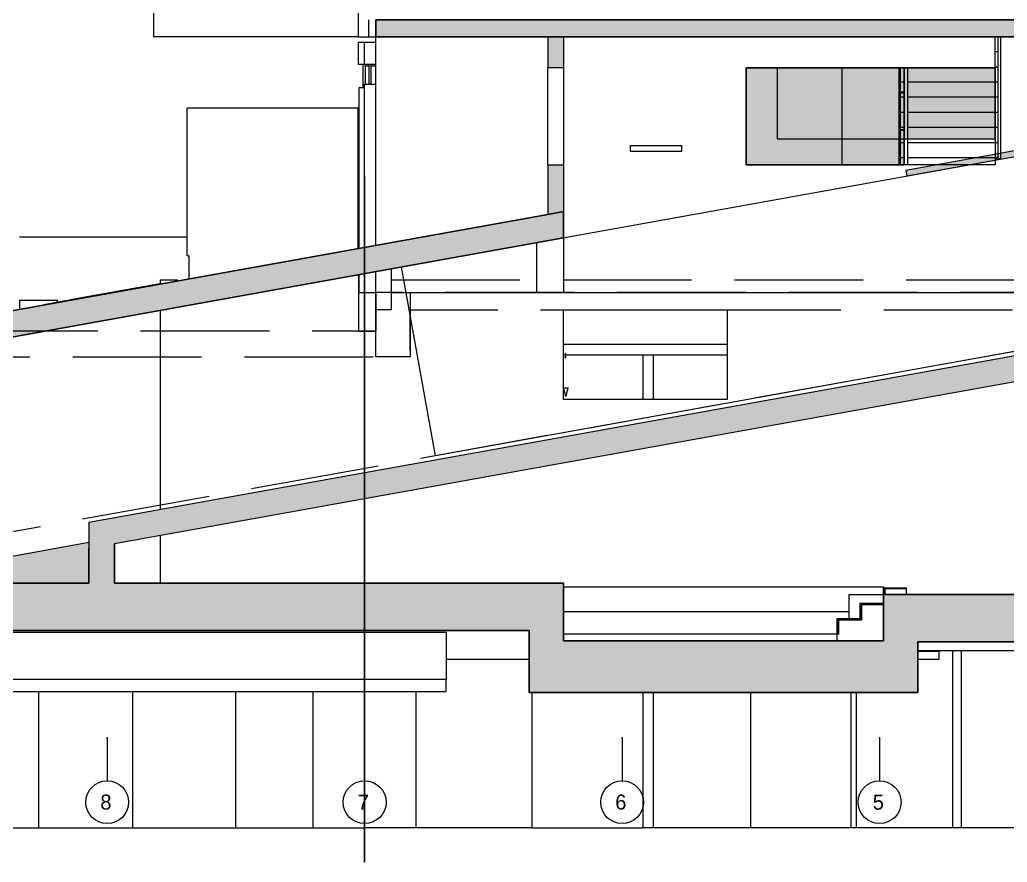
# Model space of a CAD drawing. Header units: metres. Extents: x -35.7 to 3.2, y -7 to 21.9.
# Drawn here: x -19.02 to -7.51, y -6.95 to 2.87 of the extents above; entities that cross this region are included whole.
import ezdxf

# ---------------------------------------------------------------- set-up
doc = ezdxf.new("R2010")
doc.units = ezdxf.units.M
doc.header["$MEASUREMENT"] = 0
for name, pattern in [('Baufluchtlinie', [0.013, 0.008, -0.005]), ('Raster', [0.004, 0.002, -0.001, 0, -0.001]), ('Strichlinie eng', [0.002, 0.0015, -0.0005]), ('Verdeckt', [0.002, 0.0015, -0.0005])]:
    doc.linetypes.add(name, pattern=pattern)
for name, color, linetype in [('B_Schnitt B Garagenrampe RB_1_000 Achsraster', 7, 'Continuous'), ('B_Schnitt B Garagenrampe RB_1_110 Wand Aussen', 7, 'Continuous'), ('B_Schnitt B Garagenrampe RB_1_111 Wand Aussen - Bohrpfahlwand 80', 7, 'Continuous'), ('B_Schnitt B Garagenrampe RB_1_120 Wand Innen tragend', 7, 'Continuous'), ('B_Schnitt B Garagenrampe RB_1_140 Brüstung', 7, 'Continuous'), ('B_Schnitt B Garagenrampe RB_1_210 Decke', 7, 'Continuous'), ('B_Schnitt B Garagenrampe RB_1_250 Träger Unterzug', 7, 'Continuous'), ('B_Schnitt B Garagenrampe RB_1_260 Fundament', 7, 'Continuous'), ('B_Schnitt B Garagenrampe RB_1_270 Deckendurchbruchsymbol', 7, 'Continuous'), ('B_Schnitt B Garagenrampe RB_1_410 Treppe', 7, 'Continuous'), ('B_Schnitt B Garagenrampe RB_1_420 Rampe', 7, 'Continuous'), ('B_Schnitt B Garagenrampe RB_1_950 Polierplan Bemaßung', 7, 'Continuous'), ('B_Schnitt B Garagenrampe RB_1_Neubau_840 Baulinien', 7, 'Continuous'), ('B_Schnitt B Garagenrampe RB_1_Neubau_950 Polierplan Bemaßung', 7, 'Continuous')]:
    doc.layers.add(name, color=color, linetype=linetype)
doc.styles.add('ERSTELLTER_STIL_1', font='')
doc.styles.get('ERSTELLTER_STIL_1').set_extended_font_data('Eurostile')

msp = doc.modelspace()

# ---------------------------------------------------------------- hatches: boundary and pattern name
at = {"layer": 'B_Schnitt B Garagenrampe RB_1_110 Wand Aussen', "linetype": 'Continuous', "lineweight": 0, "true_color": 0x000000}
for points in [[(-12.865, 2.67), (-12.865, 2.31), (-12.685, 2.31), (-12.685, 2.67)], [(-8.715, 2.31), (-10.555, 2.31), (-10.555, 1.18), (-8.715, 1.18)], [(-7.655, 2.31), (-10.195, 2.31), (-10.195, 1.48), (-7.655, 1.48)], [(-7.287, 1.3), (-7.299, 1.364), (-8.693, 1.113), (-8.681, 1.049)], [(-12.865, 0.601), (-12.685, 0.634), (-12.685, 1.18), (-12.865, 1.18)]]:
    msp.add_hatch(color=18, dxfattribs=at).paths.add_polyline_path(points)
at = {"layer": 'B_Schnitt B Garagenrampe RB_1_210 Decke', "linetype": 'Continuous', "lineweight": 0, "true_color": 0x000000}
msp.add_hatch(color=18, dxfattribs=at).paths.add_polyline_path([(-14.87, 2.67), (-0.13, 2.67), (-0.13, 2.87), (-14.87, 2.87)])
at = {"layer": 'B_Schnitt B Garagenrampe RB_1_260 Fundament', "linetype": 'Continuous', "lineweight": 0, "true_color": 0x000000}
for points in [[(-18.215, -3.697), (-18.215, -3.224), (-20.533, -3.642), (-20.533, -3.697)], [(-30.917, -4.247), (-12.685, -4.247), (-12.685, -3.697), (-30.915, -3.697)], [(-8.955, -3.83), (-8.955, -4.37), (-8.555, -4.37), (-8.555, -4.38), (-3.193, -4.38), (-3.193, -4.35), (-1.993, -4.35), (-1.993, -4.38), (-0.6, -4.38), (-0.6, -3.83)], [(-12.685, -4.37), (-12.685, -4.247), (-13.085, -4.247), (-13.085, -4.37)], [(-8.555, -4.37), (-13.085, -4.37), (-13.085, -4.97), (-8.555, -4.97)]]:
    msp.add_hatch(color=18, dxfattribs=at).paths.add_polyline_path(points)
at = {"layer": 'B_Schnitt B Garagenrampe RB_1_420 Rampe', "linetype": 'Continuous', "lineweight": 0, "true_color": 0x000000}
for points in [[(-12.685, 0.634), (-20.427, -0.76), (-20.4, -1.06), (-12.685, 0.329)], [(-18.215, -2.99), (-18.215, -3.294), (-6.224, -1.136), (-6.277, -0.841), (-8.77, -1.289)], [(-17.915, -3.24), (-18.215, -3.294), (-18.215, -3.697), (-17.915, -3.697)]]:
    msp.add_hatch(color=18, dxfattribs=at).paths.add_polyline_path(points)

# ---------------------------------------------------------------- linework, layer by layer
at = {"layer": 'B_Schnitt B Garagenrampe RB_1_000 Achsraster', "color": 5, "linetype": 'Raster', "lineweight": 0, "ltscale": 1000}
for p, q in [((-18, -5.5), (-18, -6)), ((-15, -5.5), (-15, -6)), ((-12, -5.5), (-12, -6)), ((-9, -5.5), (-9, -6))]:
    msp.add_line(p, q, dxfattribs=at)
at = {"layer": 'B_Schnitt B Garagenrampe RB_1_000 Achsraster', "color": 5, "linetype": 'Continuous', "lineweight": 0, "ltscale": 1000}
for centre in [(-18, -6.25), (-15, -6.25), (-12, -6.25), (-9, -6.25)]:
    msp.add_circle(centre, 0.25, dxfattribs=at)
at = {"layer": 'B_Schnitt B Garagenrampe RB_1_000 Achsraster', "color": 5, "linetype": 'Raster', "lineweight": 0, "ltscale": 1000}
for p in [(-18, -5.5), (-18, -5.5), (-15, -5.5), (-15, -5.5), (-12, -5.5), (-12, -5.5), (-9, -5.5), (-9, -5.5)]:
    msp.add_point(p, dxfattribs=at)
at = {"layer": 'B_Schnitt B Garagenrampe RB_1_110 Wand Aussen', "color": 7, "linetype": 'Continuous', "lineweight": 18, "ltscale": 1000}
for p, q in [((-14.95, 2.67), (-14.87, 2.67)), ((-14.87, 0.24), (-14.87, 2.67)), ((-12.865, 2.67), (-12.865, 2.31)), ((-12.685, 2.67), (-12.685, 2.31)), ((-7.655, 2.31), (-7.655, 2.67)), ((-7.59, 2.67), (-7.59, 1.248)), ((-12.685, 2.31), (-12.865, 2.31)), ((-12.865, 1.18), (-12.865, 0.601)), ((-12.865, 1.18), (-12.685, 1.18)), ((-12.685, 1.18), (-12.685, 0.634)), ((-7.59, 1.248), (-7.655, 1.248)), ((-19.02, 0.34), (-17.07, 0.34)), ((-15.075, 0.34), (-15.07, 0.34)), ((-15.07, 0.34), (-15.07, 0.204)), ((-15.07, 0.204), (-15.07, 0.34)), ((-12.995, -0.31), (-12.995, 0.273)), ((-12.685, 0.329), (-12.685, -0.31)), ((-15.07, -0.101), (-15.07, -0.76)), ((-14.87, -0.31), (-14.87, -0.065)), ((-14.69, -0.032), (-14.69, -0.31)), ((-17.363, -0.203), (-18.213, -0.356)), ((-17.363, -0.203), (-17.363, -0.208)), ((-14.69, -0.31), (-14.87, -0.31)), ((-14.87, -0.51), (-14.87, -0.31)), ((-14.69, -0.31), (-14.69, -0.51)), ((-14.69, -0.31), (-12.995, -0.31)), ((-12.685, -0.31), (-6.225, -0.31)), ((-19.018, -0.506), (-19.018, -0.4)), ((-19.018, -0.4), (-18.582, -0.4)), ((-18.213, -0.356), (-18.74, -0.451)), ((-18.74, -0.451), (-18.74, -0.456)), ((-18.582, -0.4), (-18.582, -0.423)), ((-18.213, -0.361), (-18.213, -0.356)), ((-17.382, -0.517), (-17.382, -0.76)), ((-14.69, -0.51), (-14.87, -0.51)), ((-12.658, -1.04), (-12.685, -1.04)), ((-10.775, -1.04), (-12.655, -1.04))]:
    msp.add_line(p, q, dxfattribs=at)
at = {"layer": 'B_Schnitt B Garagenrampe RB_1_110 Wand Aussen', "color": 7, "linetype": 'Continuous', "lineweight": 13, "ltscale": 1000}
for p, q in [((-15.07, 2.35), (-15.07, 2.61)), ((-15.07, 2.61), (-15, 2.61)), ((-15, 2.35), (-15, 2.61)), ((-15, 2.61), (-14.87, 2.61)), ((-15.065, 2.35), (-15.07, 2.35)), ((-15.018, 2.35), (-15.065, 2.35)), ((-15, 2.35), (-15.018, 2.35)), ((-15.018, 2.08), (-15.018, 2.35)), ((-14.995, 2.35), (-15, 2.35)), ((-14.948, 2.35), (-14.995, 2.35)), ((-14.992, 2.12), (-14.992, 2.35)), ((-14.948, 2.33), (-14.992, 2.33)), ((-14.923, 2.35), (-14.948, 2.35)), ((-14.948, 2.12), (-14.948, 2.35)), ((-14.875, 2.35), (-14.923, 2.35)), ((-14.923, 2.12), (-14.923, 2.35)), ((-14.875, 2.33), (-14.923, 2.33)), ((-14.87, 2.35), (-14.875, 2.35)), ((-14.87, 2.33), (-14.875, 2.33)), ((-15.07, 2.075), (-15.065, 2.075)), ((-15.07, 2.075), (-15.065, 2.075)), ((-15.065, 2.075), (-15.065, 2.08)), ((-15.065, 2.08), (-15, 2.08)), ((-15.065, 0.205), (-15.065, 2.075)), ((-15, 2.08), (-15, 2.12)), ((-15, 2.12), (-14.875, 2.12)), ((-15, 0.217), (-15, 2.08)), ((-14.875, 2.16), (-14.87, 2.16)), ((-14.875, 2.12), (-14.87, 2.12)), ((-15.065, -0.31), (-15.065, -0.1)), ((-15, -0.31), (-15, -0.088)), ((-15.065, -0.31), (-15, -0.31)), ((-15, -0.31), (-14.875, -0.31)), ((-14.875, -0.31), (-14.87, -0.31))]:
    msp.add_line(p, q, dxfattribs=at)
at = {"layer": 'B_Schnitt B Garagenrampe RB_1_110 Wand Aussen', "color": 16, "linetype": 'Continuous', "lineweight": 13, "ltscale": 1000, "true_color": 0x7e0000}
for p, q in [((-12.865, 1.18), (-12.865, 2.31)), ((-12.685, 2.31), (-12.685, 1.18)), ((-10.555, 2.31), (-7.655, 2.31)), ((-10.555, 1.18), (-10.555, 2.31)), ((-7.655, 2.31), (-7.655, 1.18)), ((-7.655, 1.18), (-10.555, 1.18))]:
    msp.add_line(p, q, dxfattribs=at)
at = {"layer": 'B_Schnitt B Garagenrampe RB_1_110 Wand Aussen', "color": 70, "linetype": 'Continuous', "lineweight": 13, "ltscale": 1000, "true_color": 0x73ff00, "flags": 128}
for points in [[(-8.715, 2.31), (-10.555, 2.31), (-10.555, 1.18), (-8.715, 1.18)], [(-7.655, 2.31), (-10.195, 2.31), (-10.195, 1.48), (-7.655, 1.48)], [(-7.287, 1.3), (-7.299, 1.364), (-8.693, 1.113), (-8.681, 1.049)]]:
    msp.add_lwpolyline(points, close=True, dxfattribs=at)
at = {"layer": 'B_Schnitt B Garagenrampe RB_1_111 Wand Aussen - Bohrpfahlwand 80', "color": 7, "linetype": 'Continuous', "lineweight": 18, "ltscale": 1000}
for p, q in [((-11.758, -1.04), (-11.758, -1.555)), ((-11.64, -1.04), (-11.64, -1.555)), ((-8.15, -4.48), (-8.15, -6.55)), ((-8.049, -4.48), (-8.049, -6.55)), ((-18.8, -4.96), (-18.8, -6.55)), ((-17.7, -6.55), (-17.7, -4.96)), ((-16.5, -6.55), (-16.5, -4.96)), ((-15.6, -6.55), (-15.6, -4.96)), ((-14.4, -6.55), (-14.4, -4.96)), ((-14.4, -6.55), (-14.4, -4.96)), ((-14.4, -6.55), (-14.4, -4.96)), ((-13.05, -6.55), (-13.05, -4.97)), ((-11.758, -4.97), (-11.758, -6.55)), ((-11.64, -4.97), (-11.64, -6.55)), ((-10.5, -6.55), (-10.5, -4.97)), ((-9.33, -6.55), (-9.33, -4.97)), ((-9.268, -6.55), (-9.268, -4.97)), ((-19.799, -6.55), (-18.8, -6.55)), ((-18.8, -6.55), (-17.7, -6.55)), ((-17.7, -6.55), (-16.5, -6.55)), ((-16.5, -6.55), (-15.6, -6.55)), ((-15.6, -6.55), (-14.999, -6.55)), ((-14.868, -6.55), (-14.999, -6.55)), ((-14.4, -6.55), (-14.868, -6.55)), ((-13.05, -6.55), (-14.4, -6.55)), ((-13.05, -6.55), (-11.758, -6.55)), ((-11.745, -6.55), (-11.758, -6.55)), ((-11.7, -6.55), (-11.745, -6.55)), ((-11.655, -6.55), (-11.7, -6.55)), ((-11.64, -6.55), (-11.655, -6.55)), ((-10.5, -6.55), (-11.64, -6.55)), ((-9.33, -6.55), (-10.5, -6.55)), ((-9.3, -6.55), (-9.33, -6.55)), ((-9.268, -6.55), (-9.3, -6.55)), ((-8.15, -6.55), (-9.268, -6.55)), ((-8.145, -6.55), (-8.15, -6.55)), ((-8.1, -6.55), (-8.145, -6.55)), ((-8.055, -6.55), (-8.1, -6.55)), ((-8.049, -6.55), (-8.055, -6.55)), ((-6.904, -6.55), (-8.049, -6.55))]:
    msp.add_line(p, q, dxfattribs=at)
at = {"layer": 'B_Schnitt B Garagenrampe RB_1_120 Wand Innen tragend', "color": 7, "linetype": 'Continuous', "lineweight": 18, "ltscale": 1000}
for p, q in [((-9.435, 1.18), (-9.435, 2.31)), ((-8.775, 2.31), (-8.775, 1.18)), ((-14.47, -0.51), (-14.47, -0.76)), ((-14.47, -0.76), (-14.47, -0.85)), ((-14.47, -0.85), (-14.47, -1.06)), ((-17.382, -1.06), (-17.382, -2.84)), ((-14.69, -1.06), (-14.87, -1.06)), ((-14.47, -1.06), (-14.69, -1.06)), ((-17.382, -3.144), (-17.382, -3.697)), ((-9.355, -4.03), (-12.685, -4.03))]:
    msp.add_line(p, q, dxfattribs=at)
at = {"layer": 'B_Schnitt B Garagenrampe RB_1_120 Wand Innen tragend', "color": 7, "linetype": 'Continuous', "lineweight": 13, "ltscale": 1000}
msp.add_line((-8.765, 1.9), (-8.775, 1.9), dxfattribs=at)
at = {"layer": 'B_Schnitt B Garagenrampe RB_1_120 Wand Innen tragend', "color": 16, "linetype": 'Continuous', "lineweight": 13, "ltscale": 1000, "true_color": 0x7e0000}
for p, q in [((-12.685, -1.555), (-12.685, -0.51)), ((-10.775, -0.51), (-10.775, -1.555)), ((-10.775, -1.555), (-12.685, -1.555))]:
    msp.add_line(p, q, dxfattribs=at)
at = {"layer": 'B_Schnitt B Garagenrampe RB_1_140 Brüstung', "color": 7, "linetype": 'Continuous', "lineweight": 18, "ltscale": 1000}
for p, q in [((-15.07, 2.67), (-15.07, 5.55)), ((-17.46, 4.026), (-17.46, 2.67)), ((-15.97, 2.67), (-17.46, 2.67)), ((-15.07, 2.67), (-15.97, 2.67)), ((-15.075, 1.84), (-17.07, 1.84)), ((-17.07, 0.119), (-17.07, 1.84)), ((-15.075, 0.203), (-15.075, 1.84)), ((-17.07, 0.119), (-17.05, 0.122)), ((-17.05, 0.122), (-17.05, -0.152))]:
    msp.add_line(p, q, dxfattribs=at)
at = {"layer": 'B_Schnitt B Garagenrampe RB_1_210 Decke', "color": 7, "linetype": 'Continuous', "lineweight": 13, "ltscale": 1000}
for p, q in [((-14.95, 2.67), (-14.95, 2.87)), ((-15.07, 2.67), (-14.95, 2.67)), ((-14.47, -0.31), (-14.47, -0.51)), ((-12.995, -0.31), (-12.685, -0.31)), ((-12.685, -0.51), (-10.775, -0.51))]:
    msp.add_line(p, q, dxfattribs=at)
at = {"layer": 'B_Schnitt B Garagenrampe RB_1_210 Decke', "color": 7, "linetype": 'Continuous', "lineweight": 25, "ltscale": 1000}
for p, q in [((-14.87, 2.87), (-14.87, 2.67)), ((-12.865, 2.67), (-14.87, 2.67)), ((-12.685, 2.67), (-12.865, 2.67)), ((-3.11, 2.67), (-12.685, 2.67))]:
    msp.add_line(p, q, dxfattribs=at)
at = {"layer": 'B_Schnitt B Garagenrampe RB_1_210 Decke', "color": 8, "linetype": 'Continuous', "lineweight": 13, "ltscale": 1000}
for p, q in [((-17.382, -0.76), (-17.382, -1.06)), ((-15.07, -0.76), (-14.87, -0.76)), ((-14.87, -1.06), (-14.87, -0.76))]:
    msp.add_line(p, q, dxfattribs=at)
at = {"layer": 'B_Schnitt B Garagenrampe RB_1_210 Decke', "color": 7, "linetype": 'Continuous', "lineweight": 25, "ltscale": 1000, "flags": 128}
msp.add_lwpolyline([(-6.225, 2.87), (-14.78, 2.87), (-14.87, 2.87)], dxfattribs=at)
at = {"layer": 'B_Schnitt B Garagenrampe RB_1_210 Decke', "color": 7, "linetype": 'Verdeckt', "lineweight": 13, "ltscale": 1000, "flags": 128}
msp.add_lwpolyline([(-14.69, -0.16), (-3.11, -0.16)], dxfattribs=at)
msp.add_lwpolyline([(-20.4, -1.06), (-14.47, -1.06), (-14.47, -0.51), (-6.225, -0.51), (-6.225, -0.56), (-3.11, -0.56), (-3.11, -0.735), (-0.08, -0.735), (-0.08, -0.435), (-2.93, -0.435), (-2.93, -0.36), (-6.045, -0.36), (-6.045, -0.31), (-14.87, -0.31), (-14.87, -0.76), (-20.4, -0.76)], close=True, dxfattribs=at)
at = {"layer": 'B_Schnitt B Garagenrampe RB_1_250 Träger Unterzug', "color": 7, "linetype": 'Continuous', "lineweight": 13, "ltscale": 1000}
for p, q in [((-14.87, -0.76), (-14.87, -0.51)), ((-12.685, -0.91), (-10.775, -0.91)), ((-14.69, -1.06), (-14.87, -1.06))]:
    msp.add_line(p, q, dxfattribs=at)
at = {"layer": 'B_Schnitt B Garagenrampe RB_1_260 Fundament', "color": 7, "linetype": 'Continuous', "lineweight": 13, "ltscale": 1000}
for p, q in [((-18.215, -3.224), (-20.533, -3.642)), ((-9.355, -3.83), (-8.955, -3.83)), ((-9.355, -4.11), (-9.355, -3.83)), ((-9.495, -4.29), (-12.685, -4.29)), ((-8.555, -4.48), (-6.225, -4.48))]:
    msp.add_line(p, q, dxfattribs=at)
at = {"layer": 'B_Schnitt B Garagenrampe RB_1_260 Fundament', "color": 7, "linetype": 'Continuous', "lineweight": 25, "ltscale": 1000}
for p, q in [((-18.215, -3.697), (-20.533, -3.697)), ((-12.685, -3.697), (-17.915, -3.697)), ((-12.685, -3.697), (-12.685, -4.247)), ((-8.955, -3.83), (-8.955, -4.37)), ((-6.225, -3.83), (-8.955, -3.83)), ((-13.085, -4.247), (-30.917, -4.247)), ((-13.085, -4.247), (-13.085, -4.37)), ((-12.685, -4.247), (-12.685, -4.37)), ((-13.085, -4.37), (-13.085, -4.97)), ((-8.955, -4.37), (-12.685, -4.37)), ((-3.193, -4.38), (-8.555, -4.38)), ((-8.555, -4.38), (-8.555, -4.97)), ((-8.555, -4.97), (-13.085, -4.97))]:
    msp.add_line(p, q, dxfattribs=at)
at = {"layer": 'B_Schnitt B Garagenrampe RB_1_260 Fundament', "color": 7, "linetype": 'Continuous', "lineweight": 18, "ltscale": 1000}
for p, q in [((-12.685, -3.74), (-8.955, -3.74)), ((-8.955, -3.74), (-8.955, -3.75)), ((-9.355, -3.83), (-8.955, -3.83)), ((-9.355, -4.11), (-9.355, -3.83)), ((-9.355, -4.125), (-9.355, -4.12)), ((-22.05, -4.27), (-14.05, -4.27)), ((-14.05, -4.27), (-14.05, -4.82)), ((-8.305, -4.48), (-8.305, -4.492)), ((-14.05, -4.583), (-13.085, -4.583)), ((-8.305, -4.492), (-8.555, -4.492)), ((-8.555, -4.584), (-8.305, -4.584)), ((-8.305, -4.584), (-8.305, -4.492)), ((-14.05, -4.82), (-22.05, -4.82)), ((-14.05, -4.96), (-14.05, -4.82)), ((-22.05, -4.96), (-14.05, -4.96))]:
    msp.add_line(p, q, dxfattribs=at)
at = {"layer": 'B_Schnitt B Garagenrampe RB_1_270 Deckendurchbruchsymbol', "color": 7, "linetype": 'Continuous', "lineweight": 13, "ltscale": 1000}
for p, q in [((-11.904, 1.405), (-11.304, 1.405)), ((-11.904, 1.34), (-11.904, 1.405)), ((-11.304, 1.34), (-11.304, 1.405)), ((-11.904, 1.34), (-11.304, 1.34)), ((-17.38, -0.16), (-17.18, -0.16)), ((-17.38, -0.206), (-17.38, -0.16)), ((-17.18, -0.175), (-17.18, -0.16))]:
    msp.add_line(p, q, dxfattribs=at)
at = {"layer": 'B_Schnitt B Garagenrampe RB_1_410 Treppe', "color": 7, "linetype": 'Continuous', "lineweight": 13, "ltscale": 1000}
for p, q in [((-7.62, 1.248), (-7.62, 2.67)), ((-8.715, 2.31), (-8.715, 1.18)), ((-8.675, 2.31), (-8.675, 1.18)), ((-8.77, 2.038), (-8.77, 2.039)), ((-8.77, 2.039), (-8.77, 2.039)), ((-8.765, 2.039), (-8.77, 2.039)), ((-8.77, 2.037), (-8.77, 2.038)), ((-8.77, 2.035), (-8.77, 2.037)), ((-8.77, 2.033), (-8.77, 2.035)), ((-8.77, 2.03), (-8.77, 2.033)), ((-8.77, 2.027), (-8.77, 2.03)), ((-8.77, 2.024), (-8.77, 2.027)), ((-8.77, 2.021), (-8.77, 2.024)), ((-8.77, 2.018), (-8.77, 2.021)), ((-8.77, 2.015), (-8.77, 2.018)), ((-8.77, 2.013), (-8.77, 2.015)), ((-8.77, 2.01), (-8.77, 2.013)), ((-8.77, 2.008), (-8.77, 2.01)), ((-8.77, 2.006), (-8.77, 2.008)), ((-8.77, 2.005), (-8.77, 2.006)), ((-8.77, 2.004), (-8.77, 2.005)), ((-8.77, 2.004), (-8.77, 2.004)), ((-8.765, 2.004), (-8.77, 2.004)), ((-8.765, 2.038), (-8.765, 2.039)), ((-8.765, 2.039), (-8.765, 2.039)), ((-8.765, 2.037), (-8.765, 2.038)), ((-8.765, 2.035), (-8.765, 2.037)), ((-8.765, 2.033), (-8.765, 2.035)), ((-8.765, 2.03), (-8.765, 2.033)), ((-8.765, 2.027), (-8.765, 2.03)), ((-8.765, 2.024), (-8.765, 2.027)), ((-8.725, 2.026), (-8.765, 2.026)), ((-8.765, 2.021), (-8.765, 2.024)), ((-8.765, 2.018), (-8.765, 2.021)), ((-8.765, 2.015), (-8.765, 2.018)), ((-8.725, 2.016), (-8.765, 2.016)), ((-8.765, 2.013), (-8.765, 2.015)), ((-8.765, 2.01), (-8.765, 2.013)), ((-8.765, 2.008), (-8.765, 2.01)), ((-8.765, 2.006), (-8.765, 2.008)), ((-8.765, 2.005), (-8.765, 2.006)), ((-8.765, 2.004), (-8.765, 2.005)), ((-8.765, 2.004), (-8.765, 2.004)), ((-8.721, 2.027), (-8.725, 2.026)), ((-8.719, 2.017), (-8.725, 2.016)), ((-8.716, 2.028), (-8.721, 2.027)), ((-8.715, 2.018), (-8.719, 2.017)), ((-8.715, 2.029), (-8.716, 2.028)), ((-8.77, 1.6), (-8.77, 1.601)), ((-8.77, 1.601), (-8.77, 1.601)), ((-8.765, 1.601), (-8.77, 1.601)), ((-8.77, 1.599), (-8.77, 1.6)), ((-8.77, 1.597), (-8.77, 1.599)), ((-8.77, 1.595), (-8.77, 1.597)), ((-8.77, 1.592), (-8.77, 1.595)), ((-8.77, 1.589), (-8.77, 1.592)), ((-8.77, 1.586), (-8.77, 1.589)), ((-8.77, 1.583), (-8.77, 1.586)), ((-8.77, 1.58), (-8.77, 1.583)), ((-8.77, 1.577), (-8.77, 1.58)), ((-8.77, 1.575), (-8.77, 1.577)), ((-8.77, 1.572), (-8.77, 1.575)), ((-8.77, 1.57), (-8.77, 1.572)), ((-8.77, 1.568), (-8.77, 1.57)), ((-8.77, 1.567), (-8.77, 1.568)), ((-8.77, 1.566), (-8.77, 1.567)), ((-8.77, 1.566), (-8.77, 1.566)), ((-8.765, 1.566), (-8.77, 1.566)), ((-8.765, 1.6), (-8.765, 1.601)), ((-8.765, 1.601), (-8.765, 1.601)), ((-8.765, 1.599), (-8.765, 1.6)), ((-8.765, 1.597), (-8.765, 1.599)), ((-8.765, 1.595), (-8.765, 1.597)), ((-8.765, 1.592), (-8.765, 1.595)), ((-8.765, 1.589), (-8.765, 1.592)), ((-8.765, 1.586), (-8.765, 1.589)), ((-8.725, 1.588), (-8.765, 1.588)), ((-8.765, 1.583), (-8.765, 1.586)), ((-8.765, 1.58), (-8.765, 1.583)), ((-8.765, 1.577), (-8.765, 1.58)), ((-8.725, 1.578), (-8.765, 1.578)), ((-8.765, 1.575), (-8.765, 1.577)), ((-8.765, 1.572), (-8.765, 1.575)), ((-8.765, 1.57), (-8.765, 1.572)), ((-8.765, 1.568), (-8.765, 1.57)), ((-8.765, 1.567), (-8.765, 1.568)), ((-8.765, 1.566), (-8.765, 1.567)), ((-8.765, 1.566), (-8.765, 1.566)), ((-8.721, 1.589), (-8.725, 1.588)), ((-8.719, 1.579), (-8.725, 1.578)), ((-8.716, 1.59), (-8.721, 1.589)), ((-8.715, 1.58), (-8.719, 1.579)), ((-8.715, 1.591), (-8.716, 1.59))]:
    msp.add_line(p, q, dxfattribs=at)
at = {"layer": 'B_Schnitt B Garagenrampe RB_1_410 Treppe', "color": 7, "linetype": 'Continuous', "lineweight": 18, "ltscale": 1000}
for p, q in [((-7.655, 2.5), (-7.62, 2.5)), ((-8.755, 2.147), (-8.755, 2.31)), ((-7.655, 2.323), (-7.62, 2.323)), ((-8.755, 2.147), (-8.715, 2.147)), ((-8.755, 2.137), (-8.755, 2.147)), ((-8.755, 2.026), (-8.755, 2.137)), ((-8.675, 2.147), (-7.62, 2.147)), ((-8.755, 1.97), (-8.755, 2.016)), ((-8.755, 1.97), (-8.715, 1.97)), ((-8.755, 1.96), (-8.755, 1.97)), ((-8.755, 1.793), (-8.755, 1.96)), ((-8.675, 1.97), (-7.62, 1.97)), ((-8.755, 1.793), (-8.715, 1.793)), ((-8.755, 1.783), (-8.755, 1.793)), ((-8.755, 1.617), (-8.755, 1.783)), ((-8.675, 1.793), (-7.62, 1.793)), ((-8.755, 1.617), (-8.715, 1.617)), ((-8.755, 1.607), (-8.755, 1.617)), ((-8.675, 1.617), (-7.62, 1.617)), ((-8.755, 1.588), (-8.755, 1.607)), ((-8.755, 1.44), (-8.755, 1.578)), ((-8.755, 1.44), (-8.715, 1.44)), ((-8.755, 1.43), (-8.755, 1.44)), ((-8.755, 1.263), (-8.755, 1.43)), ((-8.675, 1.44), (-7.62, 1.44)), ((-8.755, 1.263), (-8.715, 1.263)), ((-8.755, 1.253), (-8.755, 1.263)), ((-8.755, 1.18), (-8.755, 1.253)), ((-8.675, 1.263), (-7.62, 1.263)), ((-8.955, -3.75), (-8.685, -3.75)), ((-8.955, -3.76), (-8.955, -3.75)), ((-8.955, -3.83), (-8.955, -3.76)), ((-8.945, -3.76), (-8.945, -3.83)), ((-8.945, -3.76), (-8.685, -3.76)), ((-8.685, -3.765), (-8.94, -3.765)), ((-8.94, -3.765), (-8.94, -3.83)), ((-8.685, -3.76), (-8.685, -3.75)), ((-8.685, -3.83), (-8.685, -3.765)), ((-9.225, -3.93), (-8.955, -3.93)), ((-9.225, -3.94), (-9.225, -3.93)), ((-9.225, -4.11), (-9.225, -3.94)), ((-9.215, -3.94), (-9.215, -4.11)), ((-9.215, -3.94), (-8.955, -3.94)), ((-9.21, -3.945), (-8.955, -3.945)), ((-9.21, -3.945), (-9.21, -4.125)), ((-9.495, -4.11), (-9.225, -4.11)), ((-9.495, -4.12), (-9.495, -4.11)), ((-9.495, -4.29), (-9.495, -4.12)), ((-9.485, -4.12), (-9.485, -4.29)), ((-9.485, -4.12), (-9.215, -4.12)), ((-9.48, -4.125), (-9.21, -4.125)), ((-9.48, -4.125), (-9.48, -4.29)), ((-9.215, -4.12), (-9.215, -4.11)), ((-9.485, -4.29), (-9.495, -4.29)), ((-9.495, -4.37), (-9.495, -4.29)), ((-9.48, -4.29), (-9.485, -4.29))]:
    msp.add_line(p, q, dxfattribs=at)
at = {"layer": 'B_Schnitt B Garagenrampe RB_1_420 Rampe', "color": 7, "linetype": 'Continuous', "lineweight": 25, "ltscale": 1000}
for p, q in [((-12.865, 0.601), (-20.427, -0.76)), ((-12.685, 0.634), (-12.865, 0.601)), ((-12.685, 0.634), (-12.685, 0.329)), ((-12.685, 0.329), (-20.4, -1.06)), ((-18.215, -3.294), (-18.215, -3.697)), ((-17.915, -3.24), (-17.915, -3.697))]:
    msp.add_line(p, q, dxfattribs=at)
at = {"layer": 'B_Schnitt B Garagenrampe RB_1_420 Rampe', "color": 7, "linetype": 'Continuous', "lineweight": 18, "ltscale": 1000}
for p, q in [((-6.277, -0.841), (-18.215, -2.99)), ((-6.225, -1.136), (-17.915, -3.24)), ((-18.215, -2.99), (-18.215, -3.224)), ((-18.215, -3.224), (-18.215, -3.294))]:
    msp.add_line(p, q, dxfattribs=at)
at = {"layer": 'B_Schnitt B Garagenrampe RB_1_950 Polierplan Bemaßung', "color": 7, "linetype": 'Continuous', "lineweight": 13, "ltscale": 1000}
for p, q in [((-12.658, -1.02), (-12.658, -1.02)), ((-12.655, -1.02), (-12.658, -1.02)), ((-12.658, -1.04), (-12.658, -1.02)), ((-12.655, -1.02), (-12.658, -1.02)), ((-12.655, -1.02), (-12.655, -1.02)), ((-12.655, -1.04), (-12.655, -1.02)), ((-12.658, -1.04), (-12.658, -1.04)), ((-12.658, -1.04), (-12.658, -1.04)), ((-12.655, -1.04), (-12.658, -1.04)), ((-12.655, -1.04), (-12.658, -1.04)), ((-12.658, -1.053), (-12.658, -1.052)), ((-12.658, -1.052), (-12.658, -1.052)), ((-12.658, -1.052), (-12.658, -1.052)), ((-12.655, -1.052), (-12.658, -1.052)), ((-12.658, -1.054), (-12.658, -1.053)), ((-12.658, -1.053), (-12.658, -1.053)), ((-12.658, -1.055), (-12.658, -1.054)), ((-12.658, -1.056), (-12.658, -1.055)), ((-12.658, -1.057), (-12.658, -1.056)), ((-12.658, -1.058), (-12.658, -1.057)), ((-12.658, -1.06), (-12.658, -1.058)), ((-12.658, -1.062), (-12.658, -1.06)), ((-12.658, -1.063), (-12.658, -1.062)), ((-12.658, -1.065), (-12.658, -1.063)), ((-12.658, -1.066), (-12.658, -1.065)), ((-12.658, -1.067), (-12.658, -1.066)), ((-12.658, -1.069), (-12.658, -1.067)), ((-12.658, -1.07), (-12.658, -1.069)), ((-12.658, -1.071), (-12.658, -1.07)), ((-12.658, -1.072), (-12.658, -1.071)), ((-12.658, -1.071), (-12.658, -1.071)), ((-12.658, -1.073), (-12.658, -1.072)), ((-12.658, -1.072), (-12.658, -1.072)), ((-12.655, -1.072), (-12.658, -1.072)), ((-12.658, -1.074), (-12.658, -1.073)), ((-12.658, -1.075), (-12.658, -1.074)), ((-12.658, -1.075), (-12.658, -1.075)), ((-12.655, -1.075), (-12.658, -1.075)), ((-12.655, -1.04), (-12.655, -1.04)), ((-12.655, -1.04), (-12.655, -1.04)), ((-12.655, -1.053), (-12.655, -1.052)), ((-12.655, -1.052), (-12.655, -1.052)), ((-12.655, -1.052), (-12.655, -1.052)), ((-12.655, -1.054), (-12.655, -1.053)), ((-12.655, -1.053), (-12.655, -1.053)), ((-12.655, -1.055), (-12.655, -1.054)), ((-12.655, -1.056), (-12.655, -1.055)), ((-12.655, -1.057), (-12.655, -1.056)), ((-12.655, -1.058), (-12.655, -1.057)), ((-12.655, -1.06), (-12.655, -1.058)), ((-12.655, -1.062), (-12.655, -1.06)), ((-12.655, -1.063), (-12.655, -1.062)), ((-12.655, -1.065), (-12.655, -1.063)), ((-12.655, -1.066), (-12.655, -1.065)), ((-12.655, -1.067), (-12.655, -1.066)), ((-12.655, -1.069), (-12.655, -1.067)), ((-12.655, -1.07), (-12.655, -1.069)), ((-12.655, -1.071), (-12.655, -1.07)), ((-12.655, -1.072), (-12.655, -1.071)), ((-12.655, -1.071), (-12.655, -1.071)), ((-12.655, -1.073), (-12.655, -1.072)), ((-12.655, -1.072), (-12.655, -1.072)), ((-12.655, -1.074), (-12.655, -1.073)), ((-12.655, -1.075), (-12.655, -1.074)), ((-12.655, -1.075), (-12.655, -1.075)), ((-12.683, -1.42), (-12.679, -1.42)), ((-12.66, -1.503), (-12.683, -1.42)), ((-12.679, -1.42), (-12.669, -1.42)), ((-12.669, -1.42), (-12.655, -1.42)), ((-12.655, -1.42), (-12.641, -1.42)), ((-12.65, -1.503), (-12.627, -1.42)), ((-12.641, -1.42), (-12.631, -1.42)), ((-12.631, -1.42), (-12.627, -1.42)), ((-12.66, -1.503), (-12.659, -1.503)), ((-12.655, -1.52), (-12.66, -1.503)), ((-12.659, -1.503), (-12.657, -1.503)), ((-12.657, -1.503), (-12.655, -1.503)), ((-12.655, -1.503), (-12.653, -1.503)), ((-12.655, -1.52), (-12.65, -1.503)), ((-12.653, -1.503), (-12.651, -1.503)), ((-12.651, -1.503), (-12.65, -1.503))]:
    msp.add_line(p, q, dxfattribs=at)
at = {"layer": 'B_Schnitt B Garagenrampe RB_1_950 Polierplan Bemaßung', "color": 200, "linetype": 'Continuous', "lineweight": 13, "ltscale": 1000, "true_color": 0xd600ff, "flags": 128}
msp.add_lwpolyline([(-6.308, -0.795), (-14.173, -2.211), (-14.569, -0.01), (-6.704, 1.405)], close=True, dxfattribs=at)
at = {"layer": 'B_Schnitt B Garagenrampe RB_1_Neubau_840 Baulinien', "color": 1, "linetype": 'Baufluchtlinie', "lineweight": 25, "ltscale": 1000, "true_color": 0xfb0106}
msp.add_line((-15, -6.95), (-15, 21.5), dxfattribs=at)
at = {"layer": 'B_Schnitt B Garagenrampe RB_1_Neubau_950 Polierplan Bemaßung', "color": 7, "linetype": 'Strichlinie eng', "lineweight": 13, "ltscale": 1000}
msp.add_line((-5, -0.56), (-20.533, -3.356), dxfattribs=at)

# ---------------------------------------------------------------- texts
at = {"layer": 'B_Schnitt B Garagenrampe RB_1_000 Achsraster', "color": 5, "linetype": 'Continuous', "lineweight": 0, "char_height": 0.175, "attachment_point": 1, "style": 'ERSTELLTER_STIL_1'}
for s, insert in [('\\A1;{\\pql;\\pt0;\\fEurostile|b0|i0|c0|p0;\\W1.000000;8}', (-18.08, -6.161)), ('\\A1;{\\pql;\\pt0;\\fEurostile|b0|i0|c0|p0;\\W1.000000;7}', (-15.08, -6.162)), ('\\A1;{\\pql;\\pt0;\\fEurostile|b0|i0|c0|p0;\\W1.000000;6}', (-12.08, -6.161)), ('\\A1;{\\pql;\\pt0;\\fEurostile|b0|i0|c0|p0;\\W1.000000;5}', (-9.08, -6.162))]:
    msp.add_mtext(s, dxfattribs=dict(at, insert=insert))

doc.saveas('drawing.dxf')
